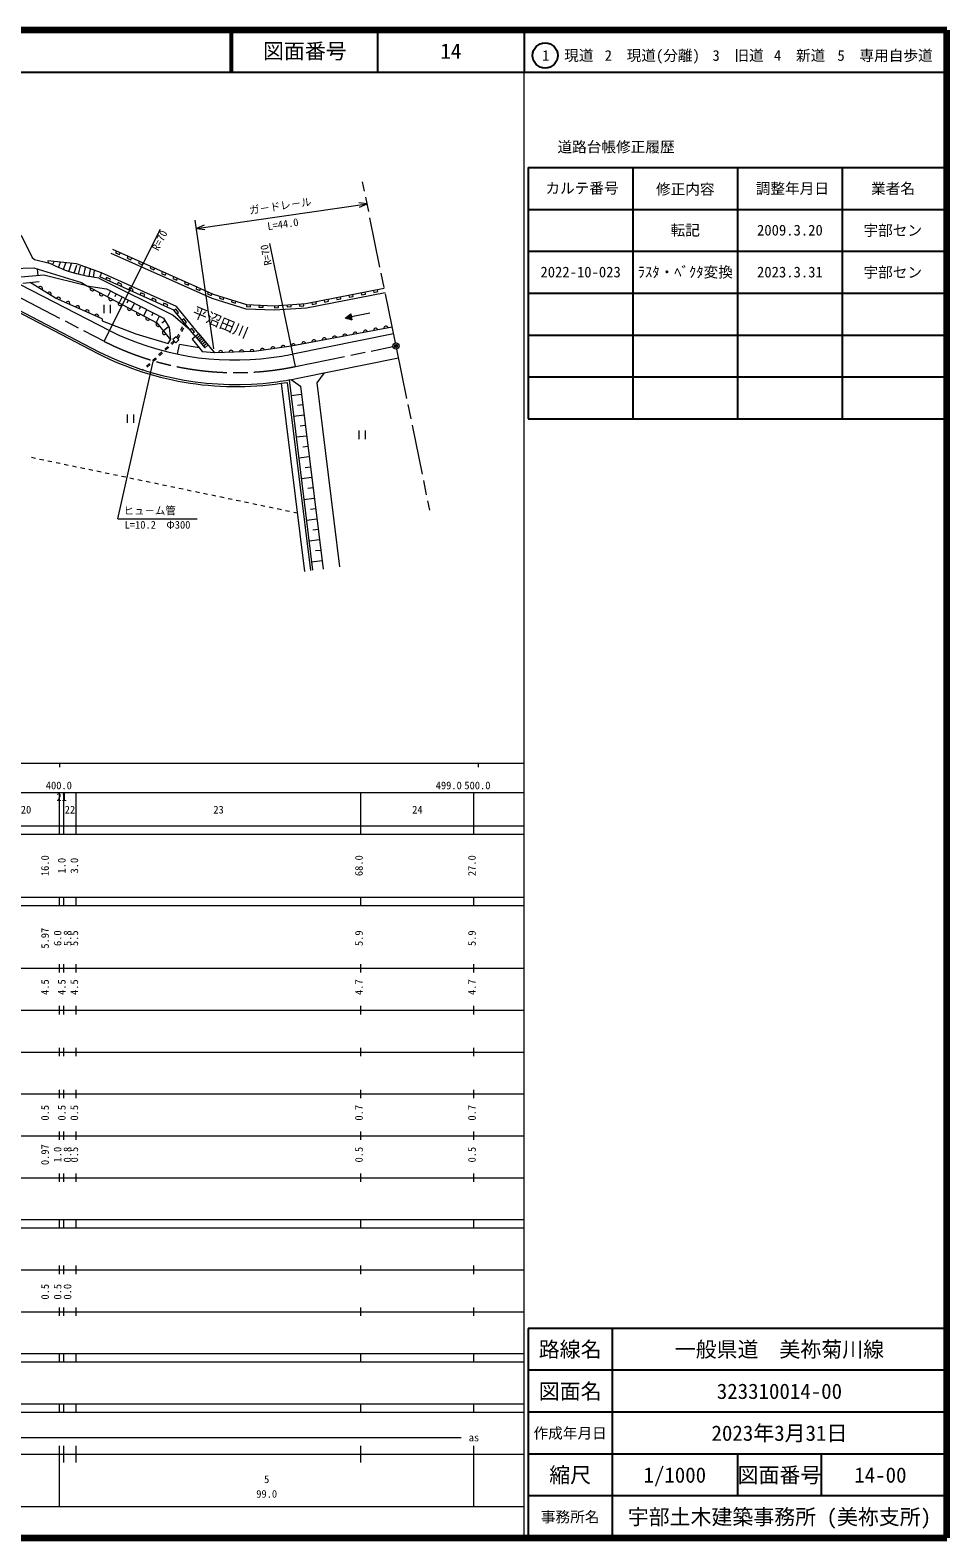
# Model space of a CAD drawing. Units: millimetres, scale not verified. Extents: x 40000 to 680000, y 20000 to 380000.
# Drawn here: x 460986 to 680000, y 20000 to 380000 of the extents above; entities that cross this region are included whole.
import ezdxf
from ezdxf.enums import TextEntityAlignment as Align

# ---------------------------------------------------------------- set-up
doc = ezdxf.new("R2010")
doc.units = ezdxf.units.MM
doc.header["$LTSCALE"] = 1000
doc.header["$PDMODE"] = 32
doc.header["$PDSIZE"] = 500
doc.linetypes.add('CHAIN', pattern=[18.5, 12, -1.5, 3.5, -1.5])
for name, color, linetype, lineweight in [('M-BGD', 7, 'Continuous', 13), ('M-BMK', 2, 'CHAIN', 13), ('M-BMK-SRVR', 3, 'Continuous', 13), ('M-STR-HTXT', 7, 'Continuous', 13), ('M-TTL', 2, 'Continuous', 140), ('M-TTL-BAND', 7, 'Continuous', 13), ('M-TTL-FRAM', 2, 'Continuous', 25), ('M-TTL-LINE', 7, 'Continuous', 25)]:
    doc.layers.add(name, color=color, linetype=linetype, lineweight=lineweight)
doc.layers.add('M-OTRS', color=6, linetype='Continuous')
doc.layers.add('M-TTL-TXT', color=7, linetype='Continuous')
doc.styles.add('@ＭＳ ゴシック', font='')
doc.styles.add('ＭＳ ゴシック', font='')
doc.styles.get('@ＭＳ ゴシック').set_extended_font_data('@MS Gothic')
doc.styles.get('ＭＳ ゴシック').set_extended_font_data('MS Gothic')

msp = doc.modelspace()

# ---------------------------------------------------------------- linework, layer by layer
at = {"layer": 'M-BGD'}
for p, q in [((500702, 332624), (541490, 338523)), ((541490, 338523), (539504, 338758)), ((539652, 337734), (541490, 338523)), ((478636, 305717), (492139, 332507)), ((504853, 303922), (500415, 334603)), ((502540, 333413), (500702, 332624)), ((500702, 332624), (502688, 332388)), ((458823, 331058), (461434, 325729)), ((480694, 327672), (504749, 316961)), ((524361, 299685), (518267, 329060)), ((461434, 325729), (462028, 325249)), ((462028, 325249), (465322, 324435)), ((472023, 324164), (465223, 324903)), ((465223, 324903), (465322, 324435)), ((466335, 323963), (466696, 324743)), ((467729, 323332), (468269, 324572)), ((468935, 322837), (469544, 324433)), ((470214, 322387), (470834, 324289)), ((478057, 322027), (472023, 324164)), ((480287, 326759), (504395, 316024)), ((481607, 327265), (481404, 326809)), ((481404, 326809), (482318, 326402)), ((482318, 326402), (482521, 326859)), ((484348, 326045), (484145, 325588)), ((484145, 325588), (485058, 325182)), ((485058, 325182), (485262, 325638)), ((487089, 324825), (486885, 324368)), ((486885, 324368), (487799, 323961)), ((487799, 323961), (488002, 324418)), ((456686, 323079), (461858, 323273)), ((464271, 321481), (457899, 320935)), ((461858, 323273), (473264, 319723)), ((462881, 321362), (462741, 322998)), ((474517, 318941), (464271, 321481)), ((471541, 321978), (472105, 323897)), ((472521, 321701), (473038, 323633)), ((473806, 321390), (474225, 323345)), ((475114, 321142), (475424, 322959)), ((476135, 320977), (476390, 322617)), ((477369, 320788), (495187, 311978)), ((478057, 322027), (477648, 321114)), ((495338, 313179), (477648, 321114)), ((495963, 313994), (478057, 322027)), ((479253, 320942), (479049, 320486)), ((480166, 320533), (479253, 320942)), ((479961, 320077), (480166, 320533)), ((489829, 323604), (489626, 323148)), ((489626, 323148), (490539, 322741)), ((490539, 322741), (490743, 323198)), ((492570, 322384), (492366, 321927)), ((492366, 321927), (493280, 321521)), ((493280, 321521), (493483, 321977)), ((495310, 321164), (495107, 320707)), ((495107, 320707), (496020, 320300)), ((496020, 320300), (496224, 320757)), ((458628, 319256), (479926, 308278)), ((459227, 319553), (463155, 319964)), ((467046, 316036), (461025, 319741)), ((473264, 319723), (474517, 318941)), ((474517, 318941), (491217, 310145)), ((474517, 318941), (479252, 318228)), ((479252, 318228), (492841, 311255)), ((480165, 317759), (479441, 316347)), ((481577, 317035), (481215, 316329)), ((481990, 319714), (481786, 319258)), ((482903, 319305), (481990, 319714)), ((482698, 318849), (482903, 319305)), ((484728, 318486), (484523, 318030)), ((485640, 318077), (484728, 318486)), ((485435, 317621), (485640, 318077)), ((487465, 317258), (487260, 316802)), ((488377, 316849), (487465, 317258)), ((488173, 316393), (488377, 316849)), ((498051, 319943), (497848, 319487)), ((497848, 319487), (498761, 319080)), ((498761, 319080), (498964, 319537)), ((500791, 318723), (500588, 318266)), ((500588, 318266), (501502, 317859)), ((501502, 317859), (501705, 318316)), ((503532, 317503), (503329, 317046)), ((503329, 317046), (504242, 316639)), ((504242, 316639), (504446, 317096)), ((504749, 316961), (512668, 314489)), ((526881, 314718), (545590, 318373)), ((527011, 313724), (545789, 317393)), ((538195, 316419), (538099, 316909)), ((540062, 317293), (540158, 316802)), ((540158, 316802), (541139, 316994)), ((541139, 316994), (541044, 317485)), ((543006, 317868), (543102, 317377)), ((543102, 317377), (544084, 317569)), ((544084, 317569), (543988, 318060)), ((455848, 313922), (477152, 302782)), ((456079, 314365), (477380, 303227)), ((478233, 311060), (467046, 316036)), ((478621, 314414), (478621, 312414)), ((480121, 314414), (480121, 312414)), ((483003, 316303), (482263, 314861)), ((484445, 315563), (484075, 314842)), ((485902, 314815), (485146, 313343)), ((487375, 314060), (486997, 313323)), ((488863, 313296), (488091, 311792)), ((490202, 316030), (489997, 315574)), ((491114, 315621), (490202, 316030)), ((490910, 315165), (491114, 315621)), ((492939, 314803), (492735, 314346)), ((493852, 314393), (492939, 314803)), ((493647, 313937), (493852, 314393)), ((495818, 313381), (495431, 313065)), ((496451, 312607), (495818, 313381)), ((501265, 307501), (495963, 313994)), ((504395, 316024), (512495, 313495)), ((506341, 316464), (506192, 315987)), ((506192, 315987), (507147, 315689)), ((507147, 315689), (507296, 316166)), ((509205, 315570), (509056, 315093)), ((509056, 315093), (510010, 314795)), ((510010, 314795), (510159, 315272)), ((512495, 313495), (519341, 313213)), ((512668, 314489), (512647, 313989)), ((512647, 313989), (513646, 313948)), ((512668, 314489), (519328, 314214)), ((513646, 313948), (513667, 314448)), ((515665, 314365), (515645, 313866)), ((515645, 313866), (516644, 313825)), ((516644, 313825), (516664, 314324)), ((519328, 314214), (526881, 314718)), ((519328, 314214), (519361, 313716)), ((519341, 313213), (527011, 313724)), ((519361, 313716), (520359, 313782)), ((520359, 313782), (520326, 314281)), ((522321, 314414), (522355, 313915)), ((522355, 313915), (523352, 313982)), ((523352, 313982), (523319, 314480)), ((525315, 314614), (525348, 314115)), ((525348, 314115), (526346, 314181)), ((526346, 314181), (526313, 314680)), ((528285, 314992), (528381, 314501)), ((528381, 314501), (529362, 314693)), ((529362, 314693), (529266, 315184)), ((531229, 315567), (531325, 315077)), ((531325, 315077), (532306, 315268)), ((532306, 315268), (532211, 315759)), ((534173, 316142), (534269, 315652)), ((534269, 315652), (535251, 315843)), ((535251, 315843), (535155, 316334)), ((537118, 316718), (537214, 316227)), ((537214, 316227), (538195, 316419)), ((478233, 311060), (478162, 310576)), ((478162, 310576), (486276, 307526)), ((490367, 312524), (489982, 311772)), ((491872, 311752), (491083, 310216)), ((491217, 310145), (494545, 306065)), ((492461, 310097), (493185, 310687)), ((492841, 311255), (494188, 309036)), ((495187, 311978), (499226, 308418)), ((500491, 306868), (495338, 313179)), ((496063, 312290), (496451, 312607)), ((497716, 311057), (497328, 310741)), ((498348, 310283), (497716, 311057)), ((497961, 309967), (498348, 310283)), ((536256, 311240), (537579, 312271)), ((537875, 310801), (536256, 311240)), ((536345, 311309), (537717, 311585)), ((536364, 311211), (537737, 311487)), ((536521, 311447), (537697, 311683)), ((536580, 311152), (537756, 311389)), ((536697, 311584), (537678, 311781)), ((536796, 311094), (537776, 311291)), ((536874, 311722), (537658, 311879)), ((537012, 311035), (537796, 311193)), ((537050, 311859), (537638, 311977)), ((537226, 311996), (537619, 312075)), ((537227, 310977), (537816, 311095)), ((537403, 312134), (537599, 312173)), ((537443, 310918), (537835, 310997)), ((537579, 312271), (537875, 310801)), ((537659, 310859), (537855, 310899)), ((542139, 312423), (537727, 311536)), ((486276, 307526), (493946, 305157)), ((492796, 308209), (494063, 309242)), ((492796, 308209), (494063, 309242)), ((493946, 305157), (494545, 306065)), ((494188, 309036), (494545, 306065)), ((495838, 306789), (495105, 306108)), ((495105, 306108), (495785, 305375)), ((496518, 306056), (495785, 305375)), ((495838, 306789), (496518, 306056)), ((496042, 306569), (496500, 307458)), ((496332, 306257), (496789, 307146)), ((496957, 308347), (497415, 309236)), ((497247, 308035), (497704, 308925)), ((499613, 308734), (499226, 308418)), ((500246, 307959), (499613, 308734)), ((500491, 306868), (499702, 306224)), ((499702, 306224), (502162, 303212)), ((499858, 307643), (500246, 307959)), ((501265, 307501), (500491, 306868)), ((500491, 306868), (502704, 304157)), ((501582, 307114), (500807, 306481)), ((501898, 306726), (501123, 306094)), ((501265, 307501), (504996, 302933)), ((502214, 306339), (501439, 305707)), ((547481, 309077), (523360, 304512)), ((523753, 302674), (547789, 307565)), ((492412, 303130), (491679, 302450)), ((492616, 302911), (491883, 302230)), ((493877, 304491), (493145, 303811)), ((494082, 304271), (493349, 303591)), ((495343, 305852), (494610, 305171)), ((495547, 305632), (494814, 304951)), ((496169, 302644), (496649, 304948)), ((501387, 304160), (496649, 304948)), ((502530, 305952), (501756, 305319)), ((502847, 305565), (502072, 304932)), ((504996, 302933), (502162, 303212)), ((503163, 305177), (502388, 304545)), ((503479, 304790), (502704, 304157)), ((514533, 303242), (504996, 302933)), ((523360, 304512), (514533, 303242)), ((488014, 299048), (487868, 298912)), ((488218, 298829), (488195, 298807)), ((489480, 300409), (488747, 299729)), ((489684, 300189), (488951, 299509)), ((490946, 301770), (490213, 301089)), ((491150, 301550), (490417, 300870)), ((524930, 296893), (548965, 301783)), ((520938, 295673), (526499, 250779)), ((522421, 295907), (527988, 250964)), ((522852, 296493), (528484, 251025)), ((523350, 296583), (525558, 294986)), ((531203, 298169), (529489, 295786)), ((529489, 295786), (534935, 251824)), ((525803, 293007), (523322, 292700)), ((525558, 294986), (530965, 251333)), ((484188, 288257), (484188, 286257)), ((485688, 288257), (485688, 286257)), ((526417, 288045), (523936, 287738)), ((526110, 290526), (524870, 290373)), ((526725, 285564), (525484, 285411)), ((527032, 283083), (524551, 282776)), ((539490, 284371), (539490, 282371)), ((540990, 284371), (540990, 282371)), ((461296, 278007), (462275, 277803)), ((463254, 277599), (464233, 277394)), ((527647, 278121), (525166, 277814)), ((527339, 280602), (526099, 280449)), ((465212, 277190), (466191, 276986)), ((467170, 276781), (468149, 276577)), ((469128, 276373), (470106, 276169)), ((471085, 275964), (472064, 275760)), ((473043, 275556), (474022, 275351)), ((475001, 275147), (475980, 274943)), ((476959, 274738), (477938, 274534)), ((478917, 274330), (479896, 274126)), ((480874, 273921), (481853, 273717)), ((527954, 275640), (526714, 275486)), ((482832, 273513), (483811, 273308)), ((484790, 273104), (485769, 272900)), ((486748, 272695), (487727, 272491)), ((488706, 272287), (489685, 272083)), ((490664, 271878), (491642, 271674)), ((492621, 271470), (493600, 271265)), ((494579, 271061), (495558, 270857)), ((496537, 270652), (497516, 270448)), ((498495, 270244), (499474, 270040)), ((528262, 273159), (525780, 272852)), ((528569, 270678), (527328, 270524)), ((500453, 269835), (501432, 269631)), ((502410, 269427), (503389, 269222)), ((504368, 269018), (505347, 268814)), ((506326, 268610), (507305, 268405)), ((508284, 268201), (509263, 267997)), ((510242, 267792), (511221, 267588)), ((512200, 267384), (513178, 267179)), ((514157, 266975), (515136, 266771)), ((516115, 266567), (517094, 266362)), ((528876, 268197), (526395, 267890)), ((518073, 266158), (519052, 265954)), ((520031, 265749), (521010, 265545)), ((521989, 265341), (522968, 265136)), ((523946, 264932), (524767, 264761)), ((529491, 263235), (527010, 262928)), ((529184, 265716), (527943, 265562)), ((529798, 260754), (528558, 260600)), ((530106, 258273), (527625, 257966)), ((530413, 255792), (529172, 255638)), ((530720, 253311), (528239, 253003))]:
    msp.add_line(p, q, dxfattribs=at)
for centre, radius, start, end in [((463421, 318267), 500, 328.3925, 148.3925), ((465550, 316956), 500, 328.3925, 148.3925), ((475845, 318242), 500, 152.22465, 332.22465), ((478057, 317077), 500, 152.22465, 332.22465), ((467726, 315734), 500, 336.01973, 156.01973), ((470010, 314718), 500, 336.01973, 156.01973), ((472294, 313702), 500, 336.01973, 156.01973), ((480269, 315912), 500, 152.22465, 332.22465), ((482481, 314747), 500, 152.22465, 332.22465), ((484692, 313582), 500, 152.22465, 332.22465), ((474578, 312685), 500, 336.01973, 156.01973), ((476863, 311669), 500, 336.01973, 156.01973), ((486904, 312417), 500, 152.22465, 332.22465), ((489116, 311252), 500, 152.22465, 332.22465), ((491533, 309758), 500, 129.19841, 309.19841), ((509833, 368278), 67041, 243.50613, 277.47516), ((493113, 307821), 500, 129.19841, 309.19841), ((528812, 305544), 500, 10.71641, 190.71641), ((531269, 306009), 500, 10.71641, 190.71641), ((533725, 306474), 500, 10.71641, 190.71641), ((536182, 306939), 500, 10.71641, 190.71641), ((538638, 307403), 500, 10.71641, 190.71641), ((541094, 307868), 500, 10.71641, 190.71641), ((543551, 308333), 500, 10.71641, 190.71641), ((546007, 308798), 500, 10.71641, 190.71641), ((510245, 368208), 73319, 243.1692, 279.55894), ((510245, 368208), 72819, 243.17185, 277.14024), ((506504, 302982), 500, 1.85817, 181.85817), ((509003, 303063), 500, 1.85817, 181.85817), ((511502, 303144), 500, 1.85817, 181.85817), ((514000, 303225), 500, 1.85817, 181.85817), ((516480, 303522), 500, 8.18733, 188.18733), ((518955, 303878), 500, 8.18733, 188.18733), ((510142, 368226), 66950, 277.21878, 281.72011), ((521429, 304234), 500, 8.18733, 188.18733), ((523900, 304614), 500, 10.71641, 190.71641), ((526356, 305079), 500, 10.71641, 190.71641), ((510142, 368226), 72850, 277.21878, 281.71578)]:
    msp.add_arc(centre, radius, start, end, dxfattribs=at)
msp.add_open_spline([(477369, 320788), (474505, 321222), (473579, 321365), (471234, 322069), (468852, 322785), (467990, 323191), (465322, 324435)], degree=3, knots=[0, 0, 0, 0, 1, 1, 1, 2, 2, 2, 2], dxfattribs=at)
at = {"layer": 'M-BMK'}
for p, q in [((548247, 305311), (540422, 343773)), ((457352, 316808), (478636, 305717)), ((524361, 299685), (547662, 304426)), ((548546, 303841), (556372, 265379))]:
    msp.add_line(p, q, dxfattribs=at)
msp.add_arc((510142, 368226), 70000, 243.25046, 281.72011, dxfattribs=at)
at = {"layer": 'M-BMK-SRVR'}
msp.add_circle((548397, 304576), 750, dxfattribs=at)
msp.add_point((548397, 304576), dxfattribs=at)
msp.add_point((548397, 304576), dxfattribs=at)
at = {"layer": 'M-OTRS'}
msp.add_point((548397, 304576), dxfattribs=at)
at = {"layer": 'M-STR-HTXT'}
for q in [(490417, 300870), (500916, 263307)]:
    msp.add_line((481916, 263307), q, dxfattribs=at)
at = {"layer": 'M-TTL'}
for p, q in [((680000, 380000), (40000, 380000)), ((680000, 20000), (680000, 380000)), ((40000, 20000), (680000, 20000))]:
    msp.add_line(p, q, dxfattribs=at)
at = {"layer": 'M-TTL-BAND'}
for p, q in [((579000, 20000), (579000, 370000)), ((40000, 205000), (579000, 205000)), ((468000, 205000), (468000, 204000)), ((568000, 205000), (568000, 204000)), ((68000, 198000), (579000, 198000)), ((468000, 188000), (468000, 198000)), ((469000, 188000), (469000, 198000)), ((472000, 188000), (472000, 198000)), ((540000, 188000), (540000, 198000)), ((567000, 188000), (567000, 198000)), ((40000, 190000), (579000, 190000)), ((40000, 188000), (579000, 188000)), ((40000, 173000), (579000, 173000)), ((468000, 171000), (468000, 173000)), ((469000, 171000), (469000, 173000)), ((472000, 171000), (472000, 173000)), ((540000, 171000), (540000, 173000)), ((567000, 171000), (567000, 173000)), ((40000, 171000), (579000, 171000)), ((40000, 156000), (579000, 156000)), ((468000, 155000), (468000, 157000)), ((469000, 155000), (469000, 157000)), ((472000, 155000), (472000, 157000)), ((540000, 155000), (540000, 157000)), ((567000, 155000), (567000, 157000)), ((46000, 146000), (579000, 146000)), ((468000, 145000), (468000, 147000)), ((469000, 145000), (469000, 147000)), ((472000, 145000), (472000, 147000)), ((540000, 145000), (540000, 147000)), ((567000, 145000), (567000, 147000)), ((468000, 135000), (468000, 137000)), ((469000, 135000), (469000, 137000)), ((472000, 135000), (472000, 137000)), ((540000, 135000), (540000, 137000)), ((567000, 135000), (567000, 137000)), ((52000, 136000), (579000, 136000)), ((46000, 126000), (579000, 126000)), ((468000, 125000), (468000, 127000)), ((469000, 125000), (469000, 127000)), ((472000, 125000), (472000, 127000)), ((540000, 125000), (540000, 127000)), ((567000, 125000), (567000, 127000)), ((52000, 116000), (579000, 116000)), ((468000, 115000), (468000, 117000)), ((469000, 115000), (469000, 117000)), ((472000, 115000), (472000, 117000)), ((540000, 115000), (540000, 117000)), ((567000, 115000), (567000, 117000)), ((46000, 106000), (579000, 106000)), ((468000, 105000), (468000, 107000)), ((469000, 105000), (469000, 107000)), ((472000, 105000), (472000, 107000)), ((540000, 105000), (540000, 107000)), ((567000, 105000), (567000, 107000)), ((40000, 96000), (579000, 96000)), ((40000, 94000), (579000, 94000)), ((468000, 94000), (468000, 96000)), ((469000, 94000), (469000, 96000)), ((472000, 94000), (472000, 96000)), ((540000, 94000), (540000, 96000)), ((567000, 94000), (567000, 96000)), ((49000, 84000), (579000, 84000)), ((468000, 83000), (468000, 85000)), ((469000, 83000), (469000, 85000)), ((472000, 83000), (472000, 85000)), ((540000, 83000), (540000, 85000)), ((567000, 83000), (567000, 85000)), ((40000, 74000), (579000, 74000)), ((468000, 73000), (468000, 75000)), ((469000, 73000), (469000, 75000)), ((472000, 73000), (472000, 75000)), ((540000, 73000), (540000, 75000)), ((567000, 73000), (567000, 75000)), ((40000, 64000), (579000, 64000)), ((40000, 62000), (579000, 62000)), ((468000, 62000), (468000, 64000)), ((469000, 62000), (469000, 64000)), ((472000, 62000), (472000, 64000)), ((540000, 62000), (540000, 64000)), ((567000, 62000), (567000, 64000)), ((40000, 52000), (579000, 52000)), ((468000, 50000), (468000, 52000)), ((469000, 50000), (469000, 52000)), ((472000, 50000), (472000, 52000)), ((540000, 50000), (540000, 52000)), ((567000, 50000), (567000, 52000)), ((40000, 50000), (579000, 50000)), ((71000, 44000), (564000, 44000)), ((40000, 40000), (579000, 40000)), ((468000, 27500), (468000, 42000)), ((469000, 38000), (469000, 42000)), ((472000, 38000), (472000, 42000)), ((540000, 38000), (540000, 42000)), ((567000, 27500), (567000, 42000)), ((68000, 27500), (579000, 27500))]:
    msp.add_line(p, q, dxfattribs=at)
at = {"layer": 'M-TTL-FRAM'}
for p, q in [((580000, 347197), (580000, 287197)), ((580000, 347197), (680000, 347197)), ((580000, 287197), (680000, 287197)), ((680000, 70000), (580000, 70000)), ((580000, 70000), (580000, 20000))]:
    msp.add_line(p, q, dxfattribs=at)
at = {"layer": 'M-TTL-LINE'}
for p, q in [((508747, 380000), (508747, 370000)), ((509247, 380000), (509247, 370000)), ((543997, 380000), (543997, 370000)), ((579000, 380000), (579000, 370000)), ((40000, 370000), (680000, 370000)), ((605000, 347197), (605000, 287197)), ((630000, 347197), (630000, 287197)), ((655000, 347197), (655000, 287197)), ((580000, 337197), (680000, 337197)), ((580000, 327197), (680000, 327197)), ((580000, 317197), (680000, 317197)), ((580000, 307197), (680000, 307197)), ((580000, 297197), (680000, 297197)), ((600000, 70000), (600000, 20000)), ((680000, 60000), (580000, 60000)), ((680000, 50000), (580000, 50000)), ((680000, 40000), (580000, 40000)), ((630000, 40000), (630000, 30000)), ((650000, 40000), (650000, 30000)), ((680000, 30000), (580000, 30000))]:
    msp.add_line(p, q, dxfattribs=at)
msp.add_circle((584031, 373958), 3000, dxfattribs=at)

# ---------------------------------------------------------------- texts
at = {"layer": 'M-BGD', "style": 'ＭＳ ゴシック'}
msp.add_text('ガ－ドレ－ル', height=1833, rotation=8.229, dxfattribs=at).set_placement((520953, 336563), align=Align.BOTTOM_CENTER)
at = {"layer": 'M-BGD', "style": '@ＭＳ ゴシック'}
msp.add_text('L=44.0', height=1833, rotation=8.229, dxfattribs=at).set_placement((521239, 334583), align=Align.TOP_CENTER)
at = {"layer": 'M-BGD', "style": 'ＭＳ ゴシック'}
for rotation, p in [(63.25, (492121, 326917)), (101.72, (519283, 324164))]:
    msp.add_text('R=70', height=1833, rotation=rotation, dxfattribs=at).set_placement(p, align=Align.BOTTOM_LEFT)
msp.add_text('平沼田川', height=2566, rotation=337.38, dxfattribs=at).set_placement((506449, 310252), align=Align.MIDDLE_CENTER)
at = {"layer": 'M-STR-HTXT', "style": 'ＭＳ ゴシック'}
msp.add_text('ヒュ－ム管', height=1833, dxfattribs=at).set_placement((483291, 263807), align=Align.BOTTOM_LEFT)
msp.add_text('L=10.2\u3000Φ300', height=1833, dxfattribs=at).set_placement((491416, 262807), align=Align.TOP_CENTER)
at = {"layer": 'M-TTL-BAND', "style": 'ＭＳ ゴシック'}
for s, p in [('400.0', (467844, 198195)), ('499.0', (561000, 198195)), ('500.0', (567844, 198195)), ('20', (460000, 192405)), ('21', (468500, 195405)), ('22', (470500, 192405)), ('23', (506000, 192405)), ('24', (553500, 192405)), ('as', (567000, 42500)), ('5', (517500, 32523)), ('99.0', (517500, 29033))]:
    msp.add_text(s, height=1833, dxfattribs=at).set_placement(p, align=Align.BOTTOM_CENTER)
for s, p in [('16.0', (466000, 180500)), ('1.0', (470000, 180500)), ('3.0', (473000, 180500)), ('68.0', (541000, 180500)), ('27.0', (568000, 180500)), ('5.97', (466000, 163174)), ('6.0', (469000, 163174)), ('5.8', (471370, 163174)), ('5.5', (473000, 163174)), ('5.9', (541000, 163174)), ('5.9', (568000, 163174)), ('4.5', (466000, 151500)), ('4.5', (470000, 151500)), ('4.5', (473000, 151500)), ('4.7', (541000, 151500)), ('4.7', (568000, 151500)), ('0.5', (466000, 121500)), ('0.5', (470000, 121500)), ('0.5', (473000, 121500)), ('0.7', (541000, 121500)), ('0.7', (568000, 121500)), ('0.97', (466000, 111500)), ('1.0', (469000, 111500)), ('0.8', (471370, 111500)), ('0.5', (473000, 111500)), ('0.5', (541000, 111500)), ('0.5', (568000, 111500)), ('0.5', (466000, 78764)), ('0.5', (469000, 78764)), ('0.0', (471370, 78764))]:
    msp.add_text(s, height=1833, rotation=90, dxfattribs=at).set_placement(p, align=Align.BOTTOM_CENTER)
at = {"layer": 'M-TTL-TXT', "style": 'ＭＳ ゴシック'}
for s, height, p in [('図面番号', 3666, (526622, 375000)), ('14', 3666, (561497, 375000)), ('1\u3000現道', 2566, (589448, 373958)), ('2\u3000現道(分離)', 2566, (609619, 373958)), ('3\u3000旧道', 2566, (630121, 373958)), ('4\u3000新道', 2566, (644824, 373958)), ('5\u3000専用自歩道', 2566, (665228, 373958)), ('道路台帳修正履歴', 2566, (600968, 352113)), ('カルテ番号', 2566, (592839, 342277)), ('修正内容', 2566, (617509, 342023)), ('調整年月日', 2566, (643089, 342197)), ('業者名', 2566, (667134, 342197)), ('転記', 2566, (617500, 332245)), ('2009.3.20', 2566, (642500, 332245)), ('宇部セン', 2566, (667077, 332189)), ('2022-10-023', 2566, (592500, 322245)), ('ﾗｽﾀ・ﾍﾞｸﾀ変換', 2566, (617500, 322245)), ('2023.3.31', 2566, (642500, 322245)), ('宇部セン', 2566, (667077, 322189)), ('路線名', 3666, (590000, 65000)), ('路線名', 3666, (590000, 65000)), ('一般県道\u3000美祢菊川線', 3666, (640000, 65000)), ('図面名', 3666, (590000, 55000)), ('図面名', 3666, (590000, 55000)), ('323310014-00', 3666, (640000, 55000)), ('2023年3月31日', 3666, (640000, 45000)), ('作成年月日', 2566, (590000, 45000)), ('作成年月日', 2566, (590000, 45000)), ('縮尺', 3666, (590000, 35000)), ('縮尺', 3666, (590000, 35000)), ('1/1000', 3666, (615000, 35000)), ('図面番号', 3666, (640000, 35000)), ('図面番号', 3666, (640000, 35000)), ('14-00', 3666, (664125, 35000)), ('事務所名', 2566, (590000, 25000)), ('事務所名', 2566, (590000, 25000)), ('宇部土木建築事務所 (美祢支所)', 3666, (640000, 25000))]:
    msp.add_text(s, height=height, dxfattribs=at).set_placement(p, align=Align.MIDDLE_CENTER)

doc.saveas('drawing.dxf')
